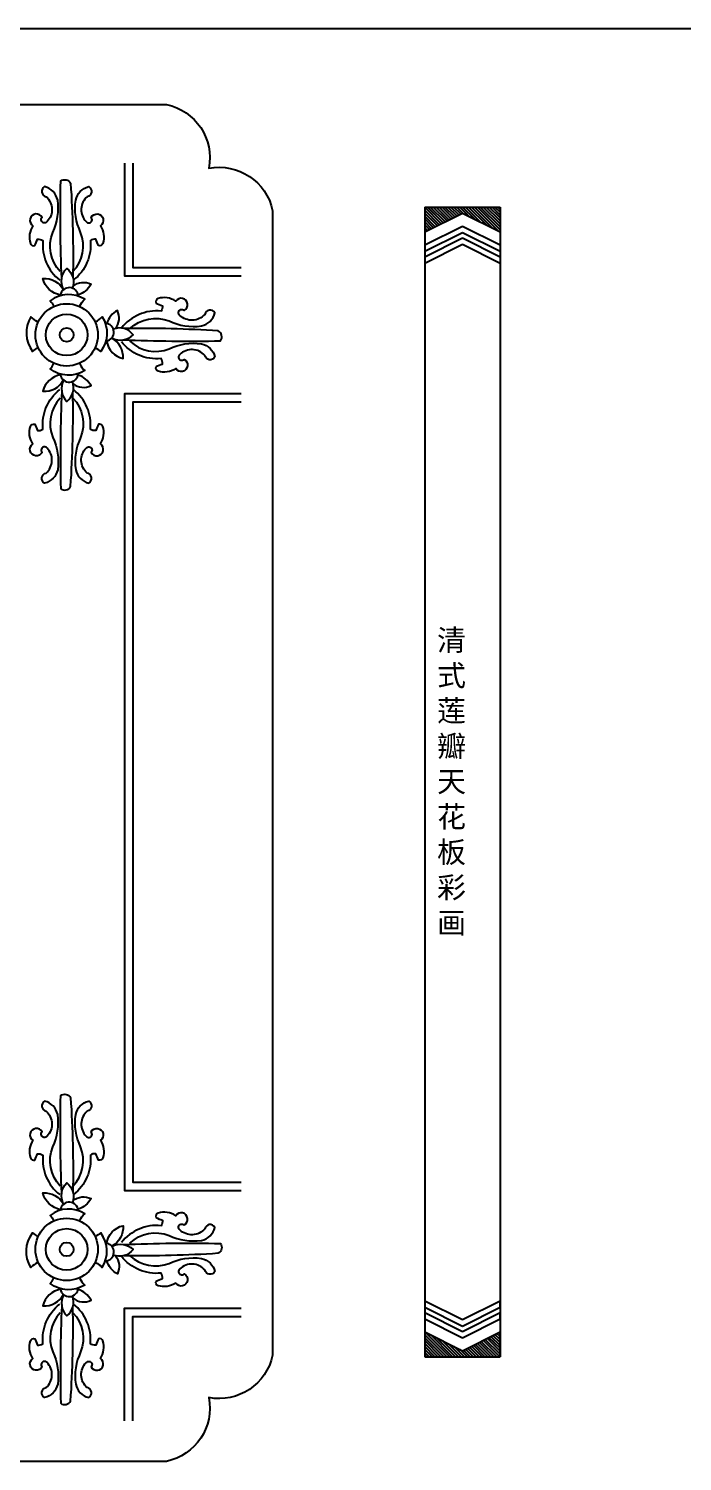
# Model space of a CAD drawing. Extents: x -66030 to 95157, y -13132 to 45879.
# Drawn here: x -49811 to -48867, y 5942 to 8010 of the extents above; entities that cross this region are included whole.
import ezdxf

# ---------------------------------------------------------------- set-up
doc = ezdxf.new("R2010")
doc.units = 0
doc.header["$LTSCALE"] = 100
doc.header["$MEASUREMENT"] = 0
for name, color, linetype in [('3', 11, 'CONTINUOUS'), ('4', 121, 'CONTINUOUS'), ('BH', 21, 'CONTINUOUS'), ('TEXT', 105, 'CONTINUOUS')]:
    doc.layers.add(name, color=color, linetype=linetype)
doc.styles.add('HZ', font='simhei.ttf')

# ---------------------------------------------------------------- blocks, each defined once
blk = doc.blocks.new('A$C7474708E')
at = {"layer": '3'}
for p, q in [((0, 1106.4), (0, 0)), ((0, 1106.4), (0, 1082.4)), ((0, 1106.4), (72.5, 1106.4)), ((72.5, 1106.4), (72.5, 0)), ((72.5, 1106.4), (72.5, 1082.4)), ((0, 1082.4), (36.3, 1100.6)), ((36.3, 1100.6), (72.5, 1082.4)), ((0, 1070), (36.3, 1088.1)), ((0, 1063.8), (36.3, 1081.9)), ((0, 1058.6), (36.3, 1076.8)), ((36.3, 1088.1), (72.5, 1070)), ((36.3, 1081.9), (72.5, 1063.8)), ((36.3, 1076.8), (72.5, 1058.6)), ((0, 1052.4), (36.3, 1070.6)), ((0, 1070), (0, 1063.8)), ((36.3, 1070.6), (72.5, 1052.4)), ((72.5, 1070), (72.5, 1063.8)), ((0, 1058.6), (0, 1052.4)), ((72.5, 1058.6), (72.5, 1052.4)), ((0, 54), (36.3, 35.9)), ((0, 47.8), (36.3, 29.6)), ((0, 42.7), (36.3, 24.5)), ((36.3, 35.9), (72.5, 54)), ((36.3, 29.6), (72.5, 47.8)), ((36.3, 24.5), (72.5, 42.7)), ((72.5, 47.8), (72.5, 54)), ((72.5, 36.4), (72.5, 42.7)), ((0, 36.4), (36.3, 18.3)), ((36.3, 18.3), (72.5, 36.4)), ((0, 24), (36.3, 5.9)), ((36.3, 5.9), (72.5, 24)), ((72.5, 0), (72.5, 24)), ((0, 0), (72.5, 0))]:
    blk.add_line(p, q, dxfattribs=at)
at = {"layer": 'BH'}
for p, q in [((15.8, 1090.3), (0, 1106.2)), ((13.9, 1089.4), (0, 1103.3)), ((17.7, 1091.3), (2.6, 1106.4)), ((19.6, 1092.2), (5.4, 1106.4)), ((21.5, 1093.2), (8.2, 1106.4)), ((23.4, 1094.1), (11.1, 1106.4)), ((25.3, 1095.1), (13.9, 1106.4)), ((27.1, 1096), (16.7, 1106.4)), ((29, 1096.9), (19.5, 1106.4)), ((30.9, 1097.9), (22.4, 1106.4)), ((32.8, 1098.8), (25.2, 1106.4)), ((34.7, 1099.8), (28, 1106.4)), ((37.2, 1100.1), (30.9, 1106.4)), ((42.9, 1097.2), (33.7, 1106.4)), ((48.5, 1094.4), (36.5, 1106.4)), ((54.2, 1091.6), (39.3, 1106.4)), ((59.8, 1088.8), (42.2, 1106.4)), ((65.5, 1085.9), (45, 1106.4)), ((71.2, 1083.1), (47.8, 1106.4)), ((72.5, 1084.6), (50.7, 1106.4)), ((72.5, 1087.4), (53.5, 1106.4)), ((72.5, 1090.2), (56.3, 1106.4)), ((72.5, 1093.1), (59.1, 1106.4)), ((72.5, 1095.9), (62, 1106.4)), ((72.5, 1098.7), (64.8, 1106.4)), ((72.5, 1101.5), (67.6, 1106.4)), ((72.5, 1104.4), (70.5, 1106.4)), ((12.1, 1088.5), (0, 1100.5)), ((10.2, 1087.5), (0, 1097.7)), ((8.3, 1086.6), (0, 1094.9)), ((6.4, 1085.6), (0, 1092)), ((4.5, 1084.7), (0, 1089.2)), ((2.6, 1083.7), (0, 1086.4)), ((0.7, 1082.8), (0, 1083.5)), ((21.3, 0), (0, 21.3)), ((18.4, 0), (0, 18.4)), ((15.6, 0), (0, 15.6)), ((24.1, 0), (0.2, 23.9)), ((26.9, 0), (5.8, 21.1)), ((29.7, 0), (11.5, 18.3)), ((32.6, 0), (17.2, 15.4)), ((66.5, 0), (52.5, 14)), ((69.3, 0), (54.4, 14.9)), ((72.2, 0), (56.3, 15.9)), ((72.5, 2.5), (58.2, 16.8)), ((72.5, 5.3), (60.1, 17.8)), ((72.5, 8.2), (61.9, 18.7)), ((72.5, 11), (63.8, 19.7)), ((72.5, 13.8), (65.7, 20.6)), ((72.5, 16.6), (67.6, 21.6)), ((72.5, 19.5), (69.5, 22.5)), ((72.5, 22.3), (71.4, 23.4)), ((12.8, 0), (0, 12.8)), ((9.9, 0), (0, 9.9)), ((7.1, 0), (0, 7.1)), ((4.3, 0), (0, 4.3)), ((1.5, 0), (0, 1.5)), ((35.4, 0), (22.8, 12.6)), ((38.2, 0), (28.5, 9.8)), ((41.1, 0), (34.1, 6.9)), ((43.9, 0), (37.4, 6.5)), ((46.7, 0), (39.3, 7.4)), ((49.5, 0), (41.2, 8.3)), ((52.4, 0), (43.1, 9.3)), ((55.2, 0), (45, 10.2)), ((58, 0), (46.9, 11.2)), ((60.9, 0), (48.7, 12.1)), ((63.7, 0), (50.6, 13.1))]:
    blk.add_line(p, q, dxfattribs=at)

msp = doc.modelspace()

# ---------------------------------------------------------------- linework, layer by layer
at = {"layer": '3', "color": 2}
msp.add_line((-66009.4, 8010), (95156.9, 8010), dxfattribs=at)
at = {"layer": '4'}
msp.add_lwpolyline([(-51401.7, 7747.2, -0.410539), (-51309.6, 7808.5, -0.410539), (-51248.2, 7900.6), (-49612, 7900.6, -0.410539), (-49550.7, 7808.5, -0.410539), (-49458.6, 7747.2), (-49458.6, 6095.5, -0.410539), (-49550.7, 6034.1, -0.410539), (-49612, 5942), (-51248.2, 5942, -0.410539), (-51309.6, 6034.1, -0.410539), (-51401.7, 6095.5)], format="xyb", close=True, dxfattribs=at)
for points in [[(-49660.6, 7815.6), (-49660.6, 7665), (-49504.2, 7665)], [(-49504.2, 7471), (-49660.6, 7471), (-49660.6, 6345), (-49504.2, 6345)], [(-49660.6, 6000.3), (-49660.6, 6151), (-49504.2, 6151)]]:
    msp.add_lwpolyline(points, dxfattribs=at)
for points in [[(-49765.1, 7659.3, -0.289784), (-49776.1, 7715.9, 0.147598), (-49768.9, 7762.5, 0.292099), (-49787.7, 7781.9, 0.694853), (-49785.6, 7767.4, -0.428907), (-49784.1, 7731.4, -1.064205), (-49791.3, 7737.5, 1.304563), (-49804.6, 7725.4, 0.228544), (-49808.3, 7700, 0.414038), (-49801.9, 7696.9, 0.04186), (-49798.1, 7706, -0.195787), (-49790.2, 7704.1, 0.256765), (-49765.8, 7647)], [(-49763.1, 7649.3, -0.014595), (-49764.5, 7790.1, -0.450821), (-49750.2, 7786.9, -0.02096), (-49746.9, 7651.1)], [(-49746.8, 7659.3, 0.289784), (-49735.7, 7715.9, -0.147598), (-49742.9, 7762.5, -0.292099), (-49724.1, 7781.9, -0.694853), (-49726.3, 7767.4, 0.428907), (-49727.8, 7731.4, 1.064205), (-49720.6, 7737.5, -1.304563), (-49707.3, 7725.4, -0.228544), (-49703.5, 7700, -0.414038), (-49710, 7696.9, -0.04186), (-49713.8, 7706, 0.195787), (-49721.7, 7704.1, -0.256765), (-49746.1, 7647)], [(-49760.3, 7633.3, -0.326914), (-49755.9, 7664, -0.342131), (-49747.7, 7635.3, -0.342131)], [(-49764.8, 7625.5, -0.303649), (-49790.1, 7649.4, -0.297731), (-49760.6, 7633, -0.297731)], [(-49746.7, 7638.4, -0.295665), (-49720.7, 7641.2, -0.204274), (-49739.5, 7625.9, -0.204274)], [(-49737.1, 7609.8, -0.082529), (-49729.9, 7619.4, 0.31557), (-49779.8, 7617.1, -0.060665), (-49774.8, 7609.8, -0.060665)], [(-49664.6, 7577.1, -0.289784), (-49608, 7588.1, 0.147598), (-49561.4, 7580.9, 0.292099), (-49542, 7599.8, 0.694853), (-49556.5, 7597.6, -0.428907), (-49592.5, 7596.1, -1.064205), (-49586.4, 7603.3, 1.304563), (-49598.5, 7616.6, 0.228544), (-49623.9, 7620.4, 0.414038), (-49626.9, 7613.9, 0.04186), (-49617.8, 7610.1, -0.195787), (-49619.7, 7602.2, 0.256765), (-49676.9, 7577.8)], [(-49797.8, 7586.8, -0.082529), (-49807.4, 7594, 0.31557), (-49805.1, 7544.1, -0.060665), (-49797.8, 7549.1, -0.060665)], [(-49714.1, 7586.8, 0.082529), (-49704.5, 7594, -0.31557), (-49706.8, 7544.1, 0.060665), (-49714.1, 7549.1, 0.060665)], [(-49685.5, 7577.2, 0.295665), (-49682.7, 7603.2, 0.204274), (-49698, 7584.3, 0.204274)], [(-49690.6, 7563.6, 0.326914), (-49659.9, 7568, 0.342131), (-49688.6, 7576.2, 0.342131)], [(-49674.5, 7560.8, 0.014595), (-49533.8, 7559.4, 0.450821), (-49537, 7573.7, 0.02096), (-49672.8, 7577)], [(-49698.3, 7559, 0.303649), (-49674.5, 7533.7, 0.297731), (-49690.9, 7563.3, 0.297731)], [(-49664.6, 7558.8, 0.289784), (-49608, 7547.8, -0.147598), (-49561.4, 7555, -0.292099), (-49542, 7536.1, -0.694853), (-49556.5, 7538.3, 0.428907), (-49592.5, 7539.8, 1.064205), (-49586.4, 7532.6, -1.304563), (-49598.5, 7519.3, -0.228544), (-49623.9, 7515.5, -0.414038), (-49626.9, 7522, -0.04186), (-49617.8, 7525.8, 0.195787), (-49619.7, 7533.7, -0.256765), (-49676.9, 7558.1)], [(-49764.8, 7510.4, 0.303649), (-49790.1, 7486.5, 0.297731), (-49760.6, 7502.9, 0.297731)], [(-49737.1, 7526.1, 0.082529), (-49729.9, 7516.5, -0.31557), (-49779.8, 7518.8, 0.060665), (-49774.8, 7526.1, 0.060665)], [(-49746.7, 7497.5, 0.295665), (-49720.7, 7494.7, 0.204274), (-49739.5, 7510, 0.204274)], [(-49765.1, 7476.6, 0.289784), (-49776.1, 7420, -0.147598), (-49768.9, 7373.4, -0.292099), (-49787.7, 7354, -0.694853), (-49785.6, 7368.5, 0.428907), (-49784.1, 7404.5, 1.064205), (-49791.3, 7398.4, -1.304563), (-49804.6, 7410.5, -0.228544), (-49808.3, 7435.9, -0.414038), (-49801.9, 7439, -0.04186), (-49798.1, 7429.9, 0.195787), (-49790.2, 7431.8, -0.256765), (-49765.8, 7488.9)], [(-49763.1, 7486.6, 0.014595), (-49764.5, 7345.8, 0.450821), (-49750.2, 7349.1, 0.02096), (-49746.9, 7484.8)], [(-49760.3, 7502.6, 0.326914), (-49755.9, 7471.9, 0.342131), (-49747.7, 7500.6, 0.342131)], [(-49746.8, 7476.6, -0.289784), (-49735.7, 7420, 0.147598), (-49742.9, 7373.4, 0.292099), (-49724.1, 7354, 0.694853), (-49726.3, 7368.5, -0.428907), (-49727.8, 7404.5, -1.064205), (-49720.6, 7398.4, 1.304563), (-49707.3, 7410.5, 0.228544), (-49703.5, 7435.9, 0.414038), (-49710, 7439, 0.04186), (-49713.8, 7429.9, -0.195787), (-49721.7, 7431.8, 0.256765), (-49746.1, 7488.9)], [(-49765.1, 6339.3, -0.289784), (-49776.1, 6395.9, 0.147598), (-49768.9, 6442.5, 0.292099), (-49787.7, 6461.9, 0.694853), (-49785.6, 6447.4, -0.428907), (-49784.1, 6411.4, -1.064205), (-49791.3, 6417.5, 1.304563), (-49804.6, 6405.4, 0.228544), (-49808.3, 6380, 0.414038), (-49801.9, 6376.9, 0.04186), (-49798.1, 6386, -0.195787), (-49790.2, 6384.1, 0.256765), (-49765.8, 6327)], [(-49763.1, 6329.3, -0.014595), (-49764.5, 6470.1, -0.450821), (-49750.2, 6466.9, -0.02096), (-49746.9, 6331.1)], [(-49746.8, 6339.3, 0.289784), (-49735.7, 6395.9, -0.147598), (-49742.9, 6442.5, -0.292099), (-49724.1, 6461.9, -0.694853), (-49726.3, 6447.4, 0.428907), (-49727.8, 6411.4, 1.064205), (-49720.6, 6417.5, -1.304563), (-49707.3, 6405.4, -0.228544), (-49703.5, 6380, -0.414038), (-49710, 6376.9, -0.04186), (-49713.8, 6386, 0.195787), (-49721.7, 6384.1, -0.256765), (-49746.1, 6327)], [(-49764.8, 6305.5, -0.303649), (-49790.1, 6329.4, -0.297731), (-49760.6, 6313, -0.297731)], [(-49760.3, 6313.3, -0.326914), (-49755.9, 6344, -0.342131), (-49747.7, 6315.3, -0.342131)], [(-49746.7, 6318.4, -0.295665), (-49720.7, 6321.2, -0.204274), (-49739.5, 6305.9, -0.204274)], [(-49737.1, 6289.8, -0.082529), (-49729.9, 6299.4, 0.31557), (-49779.8, 6297.1, -0.060665), (-49774.8, 6289.8, -0.060665)], [(-49664.6, 6257.1, -0.289784), (-49608, 6268.1, 0.147598), (-49561.4, 6260.9, 0.292099), (-49542, 6279.8, 0.694853), (-49556.5, 6277.6, -0.428907), (-49592.5, 6276.1, -1.064205), (-49586.4, 6283.3, 1.304563), (-49598.5, 6296.6, 0.228544), (-49623.9, 6300.4, 0.414038), (-49626.9, 6293.9, 0.04186), (-49617.8, 6290.1, -0.195787), (-49619.7, 6282.2, 0.256765), (-49676.9, 6257.8)], [(-49797.8, 6229.1, 0.082529), (-49807.4, 6221.9, -0.31557), (-49805.1, 6271.8, 0.060665), (-49797.8, 6266.8, 0.060665)], [(-49714.1, 6229.1, -0.082529), (-49704.5, 6221.9, 0.31557), (-49706.8, 6271.8, -0.060665), (-49714.1, 6266.8, -0.060665)], [(-49698.3, 6256.9, -0.303649), (-49674.5, 6282.2, -0.297731), (-49690.9, 6252.6, -0.297731)], [(-49690.6, 6252.3, -0.326914), (-49659.9, 6248, -0.342131), (-49688.6, 6239.7, -0.342131)], [(-49674.5, 6255.1, -0.014595), (-49533.8, 6256.5, -0.450821), (-49537, 6242.3, -0.02096), (-49672.8, 6238.9)], [(-49685.5, 6238.7, -0.295665), (-49682.7, 6212.7, -0.204274), (-49698, 6231.6, -0.204274)], [(-49664.6, 6238.8, 0.289784), (-49608, 6227.8, -0.147598), (-49561.4, 6235, -0.292099), (-49542, 6216.1, -0.694853), (-49556.5, 6218.3, 0.428907), (-49592.5, 6219.8, 1.064205), (-49586.4, 6212.6, -1.304563), (-49598.5, 6199.3, -0.228544), (-49623.9, 6195.5, -0.414038), (-49626.9, 6202, -0.04186), (-49617.8, 6205.8, 0.195787), (-49619.7, 6213.7, -0.256765), (-49676.9, 6238.1)], [(-49737.1, 6206.1, 0.082529), (-49729.9, 6196.5, -0.31557), (-49779.8, 6198.8, 0.060665), (-49774.8, 6206.1, 0.060665)], [(-49764.8, 6190.4, 0.303649), (-49790.1, 6166.5, 0.297731), (-49760.6, 6182.9, 0.297731)], [(-49746.7, 6177.5, 0.295665), (-49720.7, 6174.7, 0.204274), (-49739.5, 6190, 0.204274)], [(-49765.1, 6156.6, 0.289784), (-49776.1, 6100, -0.147598), (-49768.9, 6053.4, -0.292099), (-49787.7, 6034, -0.694853), (-49785.6, 6048.5, 0.428907), (-49784.1, 6084.5, 1.064205), (-49791.3, 6078.4, -1.304563), (-49804.6, 6090.5, -0.228544), (-49808.3, 6115.9, -0.414038), (-49801.9, 6119, -0.04186), (-49798.1, 6109.9, 0.195787), (-49790.2, 6111.8, -0.256765), (-49765.8, 6168.9)], [(-49763.1, 6166.6, 0.014595), (-49764.5, 6025.8, 0.450821), (-49750.2, 6029.1, 0.02096), (-49746.9, 6164.8)], [(-49760.3, 6182.6, 0.326914), (-49755.9, 6151.9, 0.342131), (-49747.7, 6180.6, 0.342131)], [(-49746.8, 6156.6, -0.289784), (-49735.7, 6100, 0.147598), (-49742.9, 6053.4, 0.292099), (-49724.1, 6034, 0.694853), (-49726.3, 6048.5, -0.428907), (-49727.8, 6084.5, -1.064205), (-49720.6, 6078.4, 1.304563), (-49707.3, 6090.5, 0.228544), (-49703.5, 6115.9, 0.414038), (-49710, 6119, 0.04186), (-49713.8, 6109.9, -0.195787), (-49721.7, 6111.8, 0.256765), (-49746.1, 6168.9)]]:
    msp.add_lwpolyline(points, format="xyb", dxfattribs=at)
for centre, radius in [((-49755.9, 7568), 45), ((-49755.9, 7568), 30), ((-49755.9, 7568), 10), ((-49755.9, 6248), 45), ((-49755.9, 6248), 30), ((-49755.9, 6248), 10)]:
    msp.add_circle(centre, radius, dxfattribs=at)
for centre, start, end in [((-49752.2, 7623.3), 2.9642, 169.7693), ((-49700.6, 7571.7), 280.2307, 87.0358), ((-49752.2, 7512.7), 190.2307, 357.0358), ((-49752.2, 6303.3), 2.9642, 169.7693), ((-49700.6, 6244.2), 272.9642, 79.7693), ((-49752.2, 6192.7), 190.2307, 357.0358)]:
    msp.add_arc(centre, 12.9, start, end, dxfattribs=at)
at = {"layer": 'TEXT'}
for points in [[(-49672.6, 7815.6), (-49672.6, 7653), (-49504.2, 7653)], [(-49504.2, 7483), (-49672.6, 7483), (-49672.6, 6333), (-49504.2, 6333)], [(-49672.6, 6000.3), (-49672.6, 6163), (-49504.2, 6163)]]:
    msp.add_lwpolyline(points, dxfattribs=at)

# ---------------------------------------------------------------- block references
at = {"layer": '4', "xscale": 1.5, "yscale": 1.5, "zscale": 1.5}
msp.add_blockref('A$C7474708E', (-49239.1, 6092.9), dxfattribs=at)

# ---------------------------------------------------------------- texts
at = {"layer": 'TEXT', "insert": (-49221.2, 6921.8), "char_height": 30.6, "attachment_point": 4, "style": 'HZ'}
msp.add_mtext('清\\P式\\P莲\\P瓣\\P天\\P花\\P板\\P彩\\P画', dxfattribs=at)

doc.saveas('drawing.dxf')
